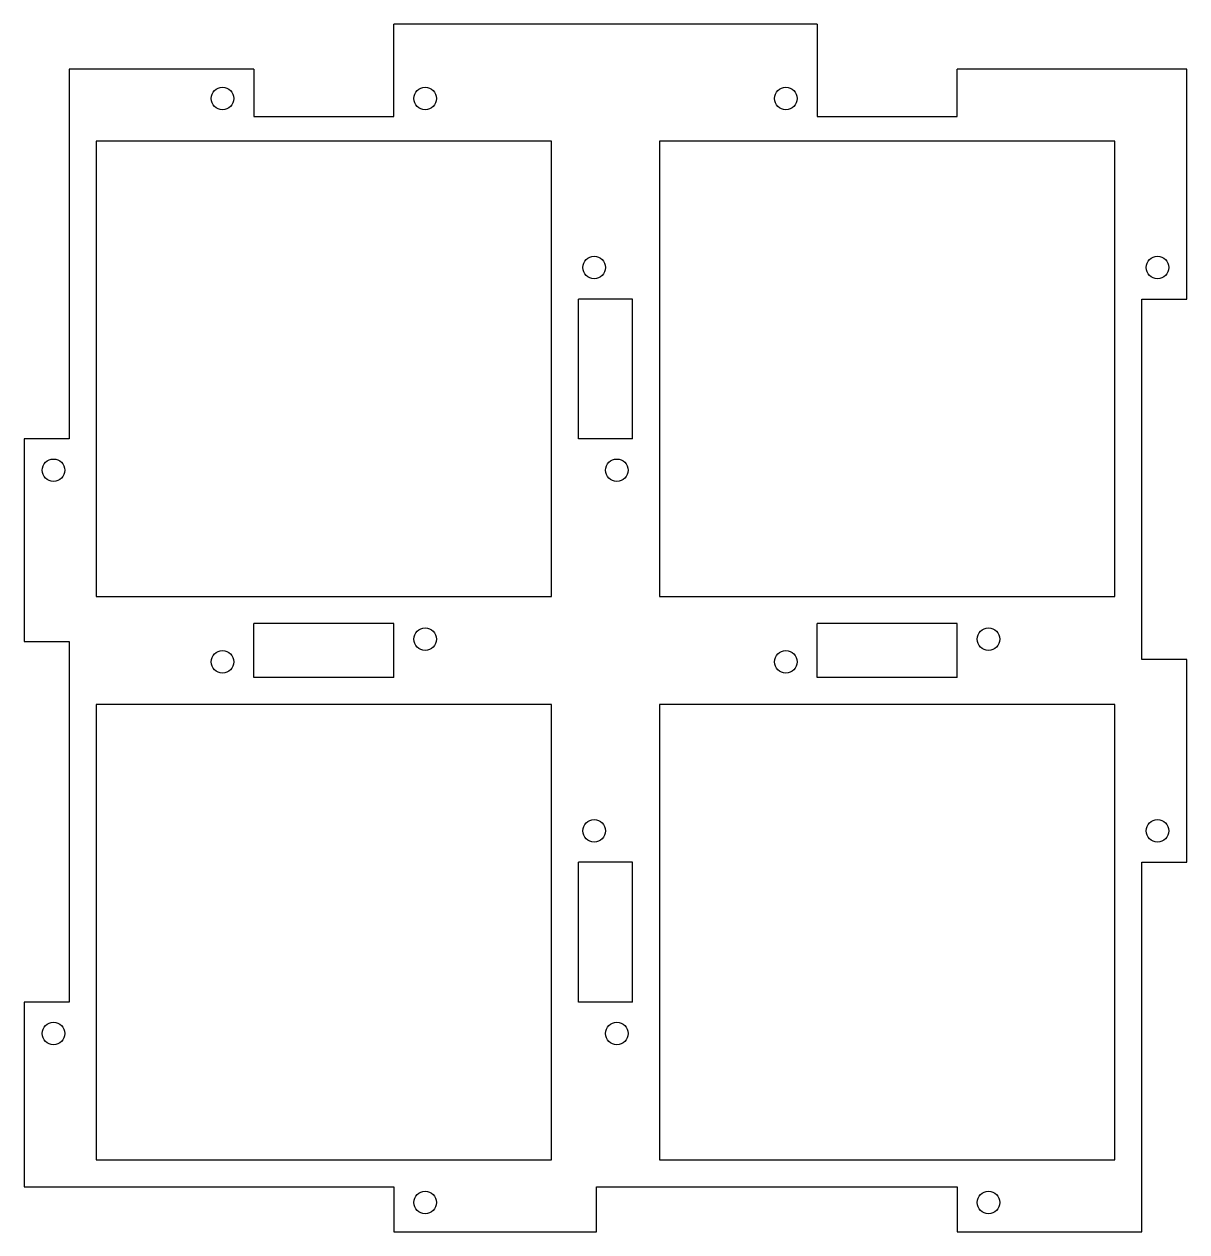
# Model space of a CAD drawing. Extents: x -52 to 52, y -52 to 56.
import ezdxf

# ---------------------------------------------------------------- set-up
doc = ezdxf.new("R2010")
doc.units = 0
doc.layers.add('MODELSKETCH_VISIBLE', color=7, linetype='CONTINUOUS')

msp = doc.modelspace()

# ---------------------------------------------------------------- linework, layer by layer
at = {"layer": 'MODELSKETCH_VISIBLE'}
for p, q in [((-18.8, 47.4), (-18.8, 55.6)), ((18.8, 55.6), (-18.8, 55.6)), ((18.8, 55.6), (18.8, 47.4)), ((-47.6, 51.6), (-47.6, 18.8)), ((-31.2, 51.6), (-47.6, 51.6)), ((-31.2, 51.6), (-31.2, 47.4)), ((31.2, 47.4), (31.2, 51.6)), ((51.6, 51.6), (31.2, 51.6)), ((51.6, 31.2), (51.6, 51.6)), ((-31.2, 47.4), (-18.8, 47.4)), ((18.8, 47.4), (31.2, 47.4)), ((-4.8, 45.2), (-45.2, 45.2)), ((-45.2, 45.2), (-45.2, 4.8)), ((-4.8, 4.8), (-4.8, 45.2)), ((45.2, 45.2), (4.8, 45.2)), ((4.8, 45.2), (4.8, 4.8)), ((45.2, 4.8), (45.2, 45.2)), ((-2.4, 18.8), (-2.4, 31.2)), ((2.4, 31.2), (-2.4, 31.2)), ((2.4, 18.8), (2.4, 31.2)), ((47.6, -0.8), (47.6, 31.2)), ((47.6, 31.2), (51.6, 31.2)), ((-51.6, 18.8), (-51.6, 0.8)), ((-47.6, 18.8), (-51.6, 18.8)), ((2.4, 18.8), (-2.4, 18.8)), ((-45.2, 4.8), (-4.8, 4.8)), ((4.8, 4.8), (45.2, 4.8)), ((-18.8, 2.4), (-31.2, 2.4)), ((-31.2, -2.4), (-31.2, 2.4)), ((-18.8, -2.4), (-18.8, 2.4)), ((31.2, 2.4), (18.8, 2.4)), ((18.8, -2.4), (18.8, 2.4)), ((31.2, -2.4), (31.2, 2.4)), ((-51.6, 0.8), (-47.6, 0.8)), ((-47.6, 0.8), (-47.6, -31.2)), ((51.6, -0.8), (47.6, -0.8)), ((51.6, -18.8), (51.6, -0.8)), ((-18.8, -2.4), (-31.2, -2.4)), ((31.2, -2.4), (18.8, -2.4)), ((-4.8, -4.8), (-45.2, -4.8)), ((-45.2, -4.8), (-45.2, -45.2)), ((-4.8, -45.2), (-4.8, -4.8)), ((4.8, -4.8), (4.8, -45.2)), ((45.2, -4.8), (4.8, -4.8)), ((45.2, -45.2), (45.2, -4.8)), ((2.4, -18.8), (-2.4, -18.8)), ((-2.4, -31.2), (-2.4, -18.8)), ((2.4, -31.2), (2.4, -18.8)), ((47.6, -18.8), (51.6, -18.8)), ((47.6, -51.6), (47.6, -18.8)), ((-47.6, -31.2), (-51.6, -31.2)), ((-51.6, -31.2), (-51.6, -47.6)), ((2.4, -31.2), (-2.4, -31.2)), ((-45.2, -45.2), (-4.8, -45.2)), ((4.8, -45.2), (45.2, -45.2)), ((-51.6, -47.6), (-18.8, -47.6)), ((-18.8, -47.6), (-18.8, -51.6)), ((-0.8, -47.6), (31.2, -47.6)), ((-0.8, -51.6), (-0.8, -47.6)), ((31.2, -47.6), (31.2, -51.6)), ((-18.8, -51.6), (-0.8, -51.6)), ((31.2, -51.6), (47.6, -51.6))]:
    msp.add_line(p, q, dxfattribs=at)
for centre in [(-34, 49), (-16, 49), (16, 49), (-1, 34), (49, 34), (-49, 16), (1, 16), (-16, 1), (34, 1), (-34, -1), (16, -1), (-1, -16), (49, -16), (-49, -34), (1, -34), (-16, -49), (34, -49)]:
    msp.add_circle(centre, 1, dxfattribs=at)

doc.saveas('drawing.dxf')
